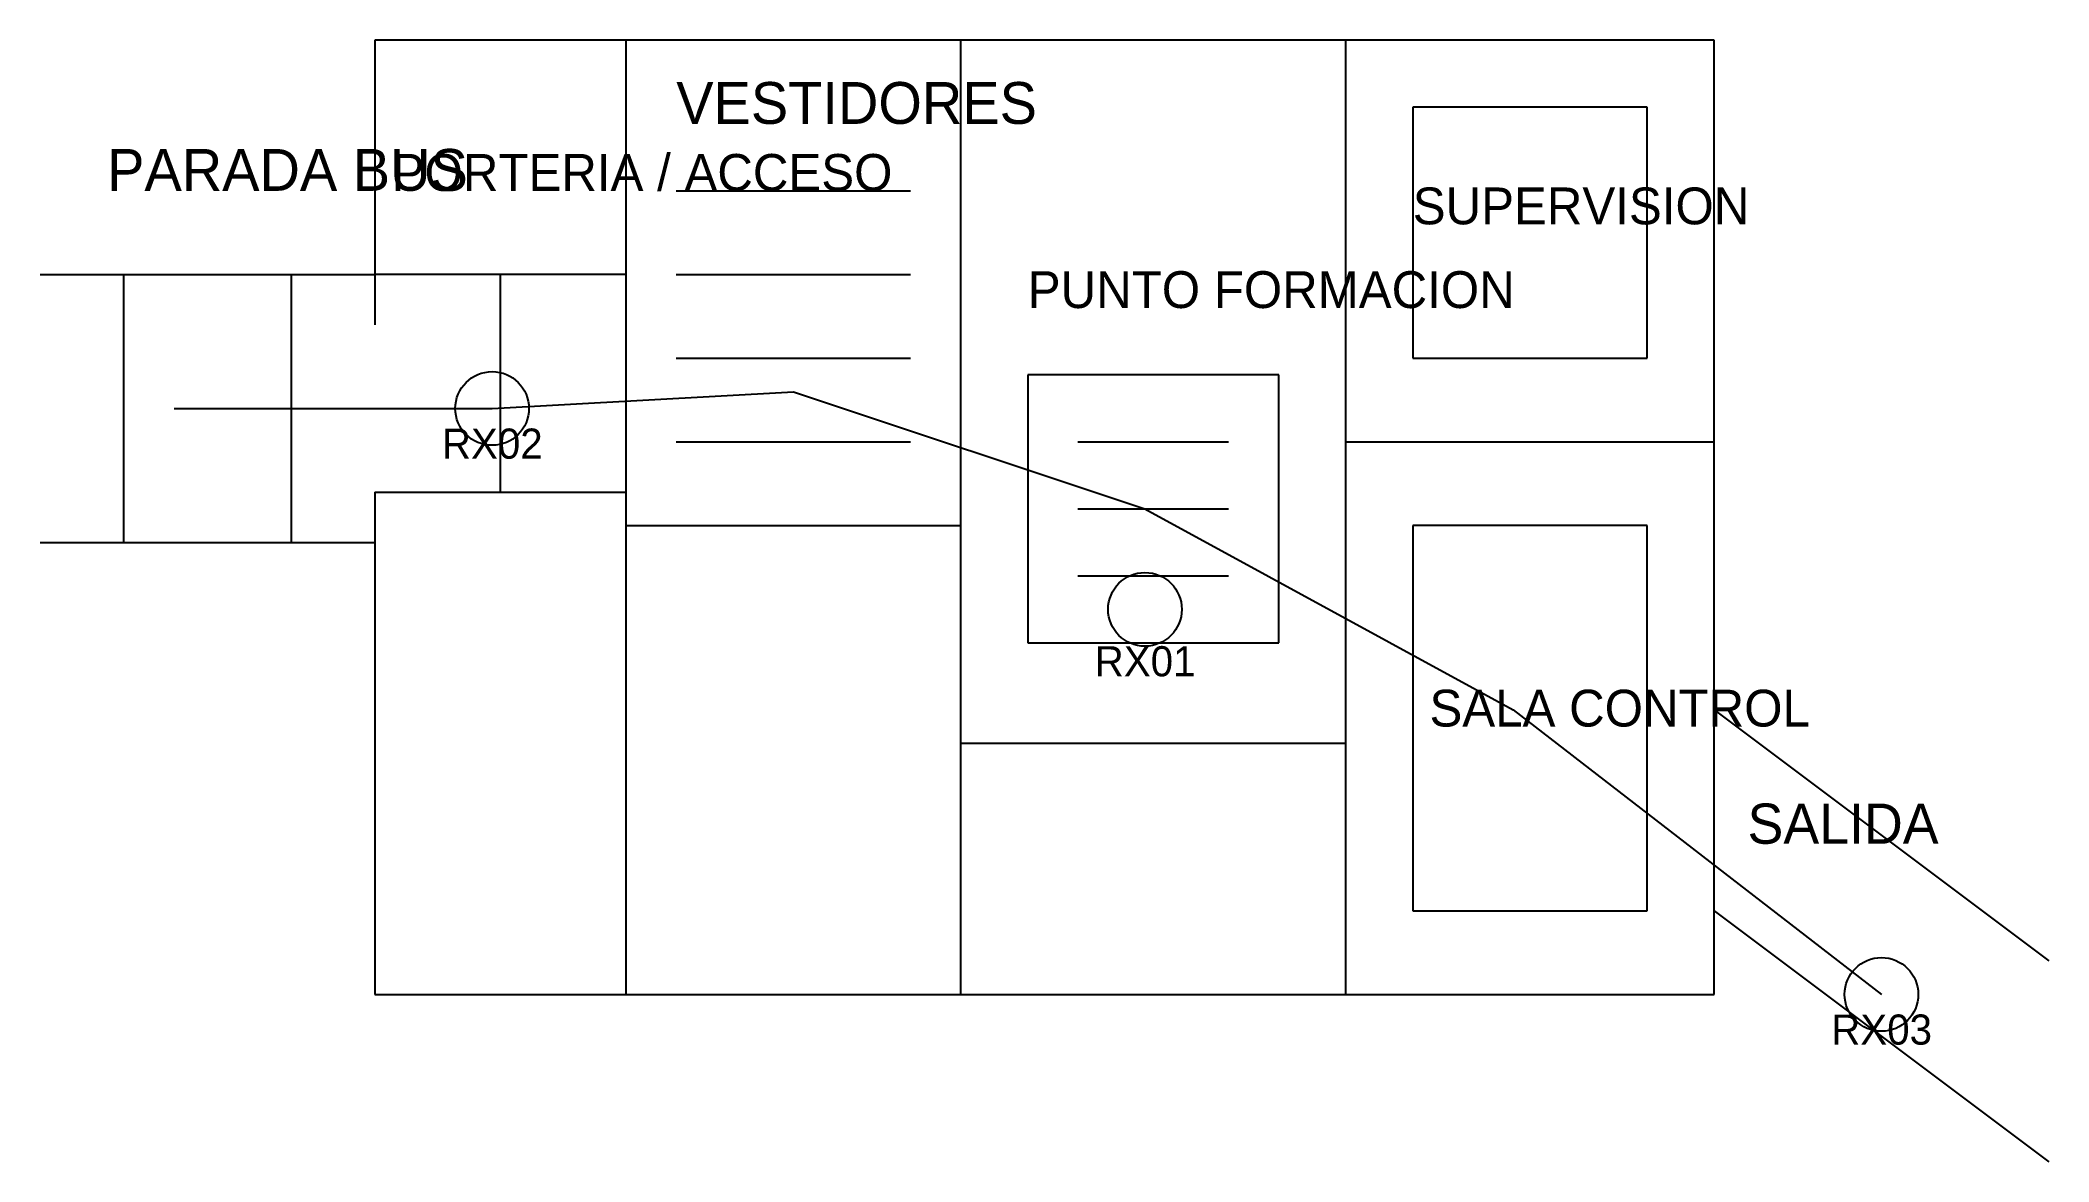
# Model space of a CAD drawing. Extents: x 0 to 120, y 5 to 72.
import ezdxf

# ---------------------------------------------------------------- set-up
doc = ezdxf.new("R2010")
doc.units = 0
for name, color, linetype in [('CONTROL_ACCESO', 2, 'CONTINUOUS'), ('EQUIPAMIENTO', 8, 'CONTINUOUS'), ('LOCKERS', 5, 'CONTINUOUS'), ('MUROS_OFICINA', 7, 'CONTINUOUS'), ('NODOS_RX', 6, 'CONTINUOUS'), ('PUNTO_FORMACION', 4, 'CONTINUOUS'), ('RUTA_PEATONAL', 3, 'CONTINUOUS'), ('RUTA_SALIDA', 1, 'CONTINUOUS'), ('TEXTOS', 7, 'CONTINUOUS')]:
    doc.layers.add(name, color=color, linetype=linetype)

msp = doc.modelspace()

# ---------------------------------------------------------------- linework, layer by layer
at = {"layer": 'CONTROL_ACCESO'}
for p, q in [((35, 58), (20, 58)), ((27.5, 45), (27.5, 58)), ((35, 45), (35, 58)), ((20, 45), (35, 45))]:
    msp.add_line(p, q, dxfattribs=at)
at = {"layer": 'EQUIPAMIENTO'}
for p, q in [((96, 68), (82, 68)), ((82, 68), (82, 53)), ((96, 53), (96, 68)), ((5, 42), (5, 58)), ((5, 58), (15, 58)), ((15, 58), (15, 42)), ((82, 53), (96, 53)), ((62, 48), (71, 48)), ((62, 44), (71, 44)), ((96, 43), (82, 43)), ((82, 43), (82, 20)), ((96, 20), (96, 43)), ((62, 40), (71, 40)), ((82, 20), (96, 20))]:
    msp.add_line(p, q, dxfattribs=at)
at = {"layer": 'LOCKERS'}
for p, q in [((38, 63), (52, 63)), ((38, 58), (52, 58)), ((38, 53), (52, 53)), ((38, 48), (52, 48))]:
    msp.add_line(p, q, dxfattribs=at)
at = {"layer": 'MUROS_OFICINA'}
for p, q in [((100, 72), (20, 72)), ((20, 72), (20, 55)), ((35, 15), (35, 72)), ((55, 15), (55, 72)), ((78, 15), (78, 72)), ((100, 15), (100, 72)), ((78, 48), (100, 48)), ((20, 45), (20, 15)), ((35, 43), (55, 43)), ((55, 30), (78, 30)), ((20, 15), (100, 15))]:
    msp.add_line(p, q, dxfattribs=at)
at = {"layer": 'NODOS_RX'}
for centre in [(27, 50), (66, 38), (110, 15)]:
    msp.add_circle(centre, 2.2, dxfattribs=at)
at = {"layer": 'PUNTO_FORMACION'}
for p, q in [((74, 52), (59, 52)), ((59, 52), (59, 36)), ((74, 36), (74, 52)), ((59, 36), (74, 36))]:
    msp.add_line(p, q, dxfattribs=at)
at = {"layer": 'RUTA_PEATONAL'}
for p, q in [((0, 58), (20, 58)), ((27, 50), (45, 51)), ((45, 51), (66, 44)), ((8, 50), (27, 50)), ((66, 44), (88, 32)), ((0, 42), (20, 42)), ((88, 32), (110, 15))]:
    msp.add_line(p, q, dxfattribs=at)
at = {"layer": 'RUTA_SALIDA'}
for p, q in [((100, 32), (120, 17)), ((100, 20), (120, 5))]:
    msp.add_line(p, q, dxfattribs=at)

# ---------------------------------------------------------------- texts
at = {"layer": 'TEXTOS'}
for s, height, p in [('VESTIDORES', 2.5, (38, 67)), ('PARADA BUS', 2.5, (4, 63)), ('PORTERIA / ACCESO', 2.2, (21, 63)), ('SUPERVISION', 2.2, (82, 61)), ('PUNTO FORMACION', 2.2, (59, 56)), ('RX02', 1.8, (24, 47)), ('RX01', 1.8, (63, 34)), ('SALA CONTROL', 2.2, (83, 31)), ('SALIDA', 2.4, (102, 24)), ('RX03', 1.8, (107, 12))]:
    msp.add_text(s, height=height, dxfattribs=at).set_placement(p)

doc.saveas('drawing.dxf')
